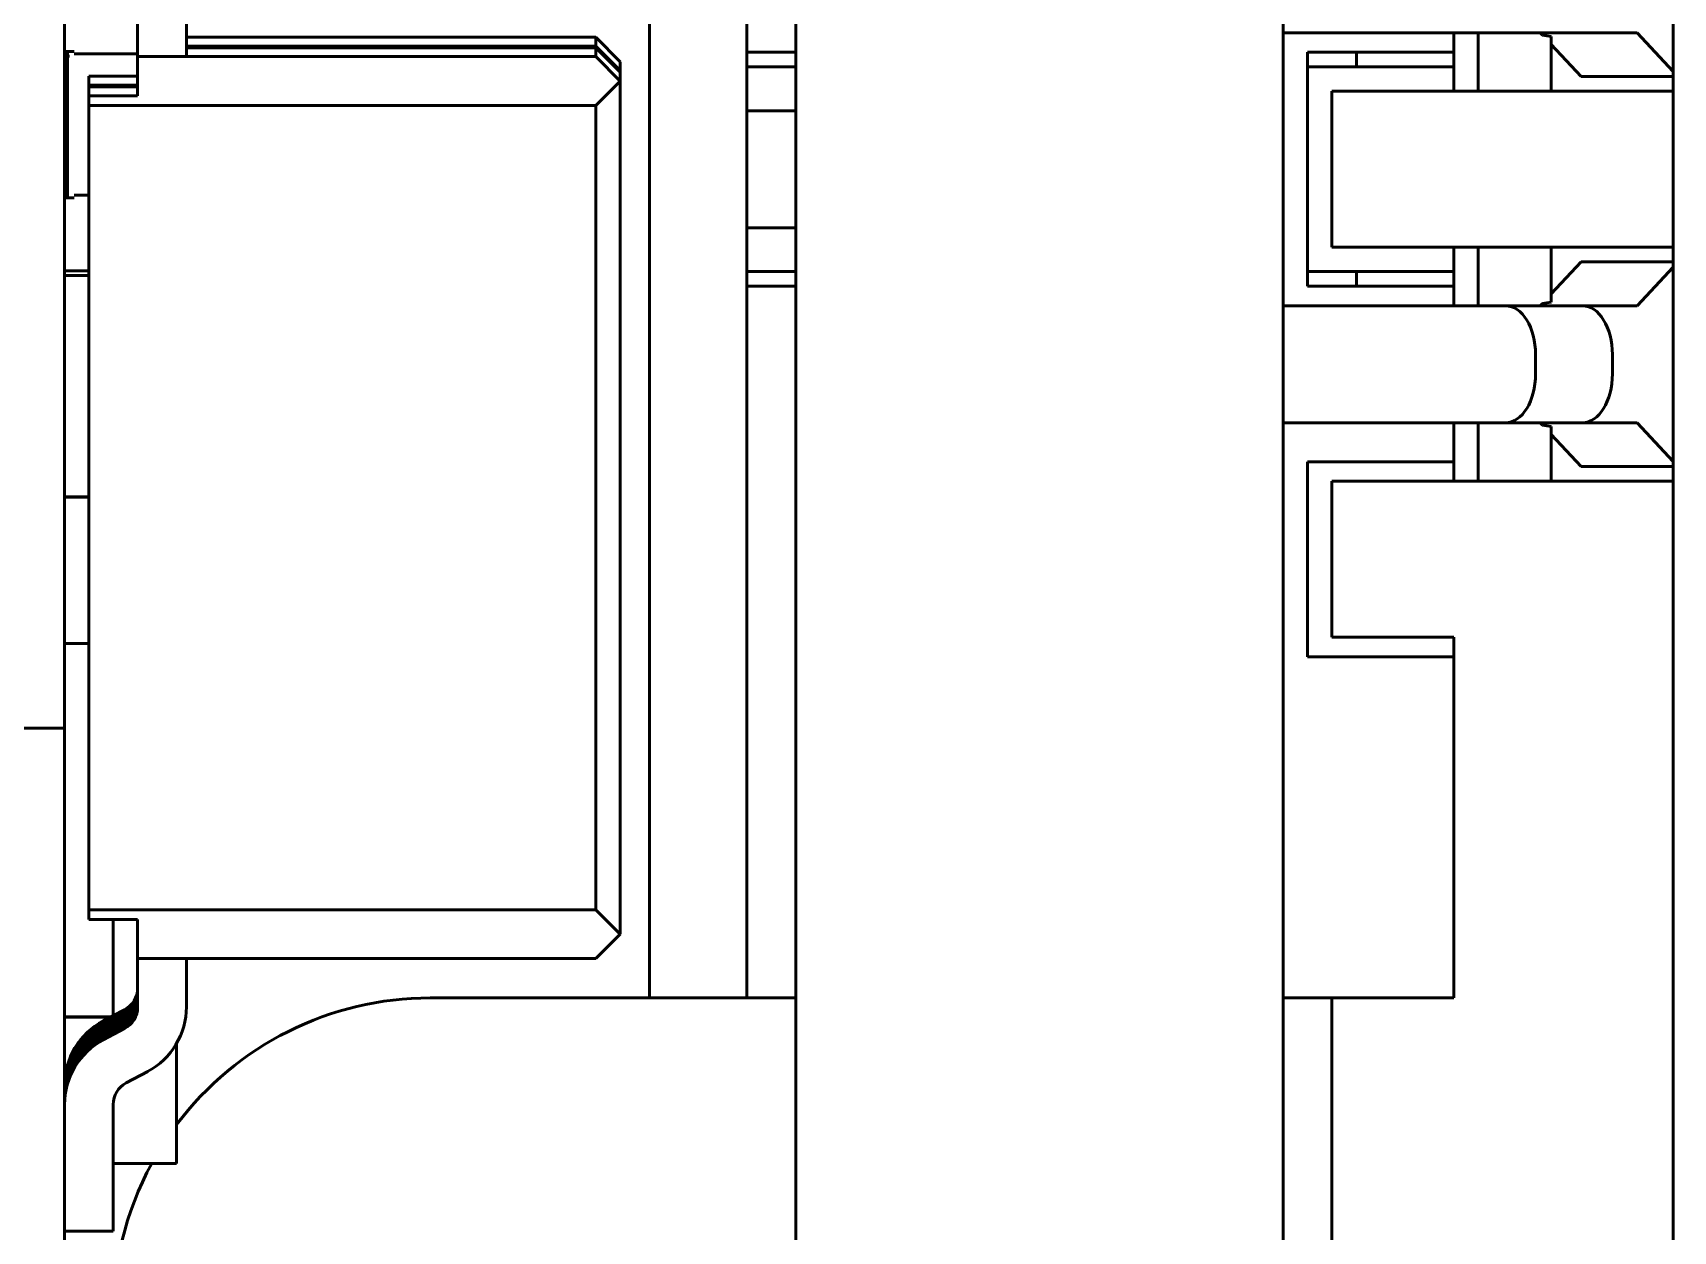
# Model space of a CAD drawing. Header units: millimetres. Extents: x 3137 to 5094, y 789 to 1822.
# Drawn here: x 3384.577 to 3387.942, y 1374.902 to 1377.361 of the extents above; entities that cross this region are included whole.
import ezdxf

# ---------------------------------------------------------------- set-up
doc = ezdxf.new("R2010")
doc.units = ezdxf.units.MM
doc.header["$LTSCALE"] = 1.8
doc.layers.add('외형선(ISO)', color=7, linetype='Continuous', lineweight=50)

msp = doc.modelspace()

# ---------------------------------------------------------------- linework, layer by layer
at = {"layer": '외형선(ISO)'}
for p, q in [((3385.8416, 1375.3807), (3385.8416, 1383.2538)), ((3386.0416, 1375.3807), (3386.0416, 1383.1037)), ((3386.1416, 1340.3388), (3386.1416, 1383.0226)), ((3387.1416, 1381.8936), (3387.1416, 1341.4678)), ((3384.6416, 1379.3371), (3384.6416, 1375.9344)), ((3387.9416, 1379.1807), (3387.9416, 1344.1807)), ((3384.7916, 1377.3121), (3384.7916, 1377.4121)), ((3384.8916, 1377.4121), (3384.8916, 1377.3121)), ((3384.8916, 1377.3514), (3385.7316, 1377.3514)), ((3385.7316, 1377.3333), (3384.8916, 1377.3333)), ((3384.8916, 1377.3298), (3385.7316, 1377.3298)), ((3385.7316, 1377.3514), (3385.7316, 1377.3333)), ((3385.7816, 1377.3014), (3385.7316, 1377.3514)), ((3385.7316, 1377.3333), (3385.7816, 1377.2833)), ((3385.7316, 1377.3298), (3385.7316, 1377.3118)), ((3385.7816, 1377.2798), (3385.7316, 1377.3298)), ((3387.1416, 1377.3607), (3387.5977, 1377.3607)), ((3387.4916, 1377.3607), (3387.4916, 1377.2407)), ((3387.5416, 1377.3607), (3387.5416, 1377.2407)), ((3387.5977, 1377.3607), (3387.7553, 1377.3607)), ((3387.669, 1377.3607), (3387.6735, 1377.3558)), ((3387.6916, 1377.3529), (3387.6735, 1377.3558)), ((3387.6916, 1377.3529), (3387.6916, 1377.2407)), ((3387.6916, 1377.3364), (3387.7526, 1377.2707)), ((3387.8589, 1377.3607), (3387.7553, 1377.3607)), ((3387.8589, 1377.3607), (3387.8679, 1377.3607)), ((3387.9416, 1377.2814), (3387.8679, 1377.3607)), ((3384.6616, 1377.3223), (3384.6416, 1377.3223)), ((3384.6516, 1377.313), (3384.6416, 1377.313)), ((3384.6478, 1377.0228), (3384.6478, 1377.3218)), ((3384.7916, 1377.3173), (3384.6616, 1377.3173)), ((3384.7916, 1377.3121), (3384.8916, 1377.3121)), ((3384.7916, 1377.3118), (3384.7916, 1377.3121)), ((3385.7316, 1377.3118), (3384.7916, 1377.3118)), ((3384.7916, 1377.2317), (3384.7916, 1377.3118)), ((3385.7316, 1377.3118), (3385.7816, 1377.2617)), ((3385.7816, 1377.2833), (3385.7816, 1377.3014)), ((3386.0416, 1377.3207), (3386.1416, 1377.3207)), ((3387.1916, 1377.3207), (3387.4916, 1377.3207)), ((3387.1916, 1376.8407), (3387.1916, 1377.3207)), ((3387.2916, 1377.3207), (3387.2916, 1377.2907)), ((3384.6916, 1377.2714), (3384.7916, 1377.2714)), ((3384.6916, 1377.2714), (3384.6916, 1377.2533)), ((3385.7316, 1377.2117), (3385.7816, 1377.2617)), ((3385.7798, 1377.2816), (3385.7816, 1377.2833)), ((3385.7816, 1377.2833), (3385.7816, 1377.2798)), ((3385.7816, 1377.2617), (3385.7816, 1377.2798)), ((3385.7816, 1377.2617), (3385.7816, 1375.5117)), ((3386.133, 1377.2907), (3386.0416, 1377.2907)), ((3386.1416, 1377.2907), (3386.133, 1377.2907)), ((3387.1916, 1377.2907), (3387.4916, 1377.2907)), ((3387.7526, 1377.2707), (3387.9416, 1377.2707)), ((3384.6916, 1377.2499), (3384.6916, 1377.2533)), ((3384.7916, 1377.2533), (3384.6916, 1377.2533)), ((3384.6916, 1377.2499), (3384.7916, 1377.2499)), ((3384.6916, 1377.2499), (3384.6916, 1377.2317)), ((3384.6916, 1377.2117), (3384.6916, 1377.2317)), ((3384.7916, 1377.2317), (3384.6916, 1377.2317)), ((3387.9416, 1377.2407), (3387.2416, 1377.2407)), ((3387.2416, 1376.9207), (3387.2416, 1377.2407)), ((3384.6916, 1377.2117), (3384.6916, 1375.5617)), ((3385.7316, 1377.2117), (3384.6916, 1377.2117)), ((3385.7316, 1377.2117), (3385.7316, 1375.5617)), ((3386.1416, 1377.2007), (3386.0416, 1377.2007)), ((3384.6616, 1377.0273), (3384.6916, 1377.0273)), ((3384.6416, 1377.0223), (3384.6616, 1377.0223)), ((3384.6478, 1377.0225), (3384.6478, 1377.0228)), ((3384.6478, 1377.0223), (3384.6478, 1377.0225)), ((3386.0416, 1376.9607), (3386.1416, 1376.9607)), ((3387.2416, 1376.9207), (3387.9416, 1376.9207)), ((3387.4916, 1376.9207), (3387.4916, 1376.8007)), ((3387.5416, 1376.9207), (3387.5416, 1376.8007)), ((3387.6916, 1376.9207), (3387.6916, 1376.8084)), ((3384.6916, 1376.8723), (3384.6416, 1376.8723)), ((3384.6416, 1376.863), (3384.6916, 1376.863)), ((3386.0416, 1376.8707), (3386.133, 1376.8707)), ((3386.133, 1376.8707), (3386.1416, 1376.8707)), ((3387.4916, 1376.8707), (3387.1916, 1376.8707)), ((3387.2916, 1376.8681), (3387.2916, 1376.8407)), ((3387.7526, 1376.8907), (3387.6916, 1376.825)), ((3387.9416, 1376.8907), (3387.7526, 1376.8907)), ((3387.8679, 1376.8007), (3387.9416, 1376.88)), ((3386.0416, 1376.8407), (3386.1416, 1376.8407)), ((3387.1916, 1376.8407), (3387.4916, 1376.8407)), ((3387.5977, 1376.8007), (3387.1416, 1376.8007)), ((3387.7553, 1376.8007), (3387.5977, 1376.8007)), ((3387.6735, 1376.8055), (3387.669, 1376.8007)), ((3387.6916, 1376.8084), (3387.6735, 1376.8055)), ((3387.7553, 1376.8007), (3387.8589, 1376.8007)), ((3387.8589, 1376.8007), (3387.8679, 1376.8007)), ((3387.6593, 1376.7007), (3387.6593, 1376.6607)), ((3387.8169, 1376.7007), (3387.8169, 1376.6607)), ((3387.1416, 1376.5607), (3387.5977, 1376.5607)), ((3387.4916, 1376.5607), (3387.4916, 1376.4407)), ((3387.5416, 1376.5607), (3387.5416, 1376.4407)), ((3387.5977, 1376.5607), (3387.7553, 1376.5607)), ((3387.669, 1376.5607), (3387.6735, 1376.5558)), ((3387.6916, 1376.5529), (3387.6735, 1376.5558)), ((3387.8589, 1376.5607), (3387.7553, 1376.5607)), ((3387.8589, 1376.5607), (3387.8679, 1376.5607)), ((3387.9416, 1376.4814), (3387.8679, 1376.5607)), ((3387.6916, 1376.5529), (3387.6916, 1376.4407)), ((3387.6916, 1376.5364), (3387.7526, 1376.4707)), ((3387.1916, 1376.0807), (3387.1916, 1376.4807)), ((3387.4916, 1376.4807), (3387.1916, 1376.4807)), ((3387.7526, 1376.4707), (3387.9416, 1376.4707)), ((3387.9416, 1376.4407), (3387.2416, 1376.4407)), ((3387.2416, 1376.1207), (3387.2416, 1376.4407)), ((3384.6416, 1376.4085), (3384.6916, 1376.4085)), ((3384.6616, 1376.4084), (3384.6416, 1376.4084)), ((3384.6416, 1376.4081), (3384.6616, 1376.4081)), ((3384.6916, 1376.408), (3384.6416, 1376.408)), ((3384.6916, 1376.4084), (3384.6616, 1376.4084)), ((3384.6616, 1376.4081), (3384.6916, 1376.4081)), ((3387.2416, 1376.1207), (3387.4916, 1376.1207)), ((3387.4916, 1375.3807), (3387.4916, 1376.1207)), ((3384.6916, 1376.108), (3384.6416, 1376.108)), ((3387.1916, 1376.0807), (3387.4916, 1376.0807)), ((3384.6416, 1375.9344), (3383.4416, 1375.9344)), ((3384.6416, 1344.6153), (3384.6416, 1375.9344)), ((3385.7316, 1375.5617), (3384.6916, 1375.5617)), ((3384.6916, 1375.5417), (3384.6916, 1375.5617)), ((3385.7316, 1375.5617), (3385.7816, 1375.5117)), ((3384.7916, 1375.5417), (3384.6916, 1375.5417)), ((3384.7416, 1375.3444), (3384.7416, 1375.5417)), ((3384.7916, 1375.4618), (3384.7916, 1375.5417)), ((3385.7816, 1375.5117), (3385.7316, 1375.4618)), ((3385.7316, 1375.4618), (3384.7916, 1375.4618)), ((3384.7916, 1375.4618), (3384.7916, 1375.3621)), ((3384.8916, 1375.3621), (3384.8916, 1375.4618)), ((3385.3916, 1375.3807), (3386.1416, 1375.3807)), ((3387.1416, 1375.3807), (3387.2416, 1375.3807)), ((3387.2416, 1374.0807), (3387.2416, 1375.3807)), ((3387.2416, 1375.3807), (3387.4916, 1375.3807)), ((3384.721, 1375.3334), (3384.7644, 1375.3565)), ((3384.7644, 1375.3564), (3384.721, 1375.3333)), ((3384.721, 1375.333), (3384.7644, 1375.3562)), ((3384.7644, 1375.3561), (3384.721, 1375.3329)), ((3384.721, 1375.3327), (3384.7644, 1375.3559)), ((3384.7644, 1375.3557), (3384.721, 1375.3326)), ((3384.721, 1375.3324), (3384.7644, 1375.3555)), ((3384.7644, 1375.3554), (3384.721, 1375.3322)), ((3384.721, 1375.332), (3384.7644, 1375.3552)), ((3384.7644, 1375.3551), (3384.721, 1375.3319)), ((3384.721, 1375.3317), (3384.7644, 1375.3549)), ((3384.7644, 1375.3547), (3384.721, 1375.3316)), ((3384.721, 1375.3314), (3384.7644, 1375.3545)), ((3384.7644, 1375.3544), (3384.721, 1375.3312)), ((3384.721, 1375.331), (3384.7644, 1375.3542)), ((3384.7644, 1375.3541), (3384.721, 1375.3309)), ((3384.721, 1375.3307), (3384.7644, 1375.3538)), ((3384.7644, 1375.3537), (3384.721, 1375.3306)), ((3384.721, 1375.3303), (3384.7644, 1375.3535)), ((3384.7644, 1375.3534), (3384.721, 1375.3302)), ((3384.721, 1375.33), (3384.7644, 1375.3532)), ((3384.7644, 1375.353), (3384.721, 1375.3299)), ((3384.721, 1375.3297), (3384.7644, 1375.3528)), ((3384.7644, 1375.3527), (3384.721, 1375.3295)), ((3384.721, 1375.3293), (3384.7644, 1375.3525)), ((3384.7644, 1375.3524), (3384.721, 1375.3292)), ((3384.721, 1375.329), (3384.7644, 1375.3522)), ((3384.7644, 1375.352), (3384.721, 1375.3289)), ((3384.721, 1375.3287), (3384.7644, 1375.3518)), ((3384.7644, 1375.3517), (3384.721, 1375.3285)), ((3384.721, 1375.3283), (3384.7644, 1375.3515)), ((3384.7644, 1375.3514), (3384.721, 1375.3282)), ((3384.721, 1375.328), (3384.7644, 1375.3511)), ((3384.7644, 1375.351), (3384.721, 1375.3279)), ((3384.721, 1375.3276), (3384.7644, 1375.3508)), ((3384.7644, 1375.3507), (3384.721, 1375.3275)), ((3384.721, 1375.3273), (3384.7644, 1375.3505)), ((3384.7644, 1375.3503), (3384.721, 1375.3272)), ((3384.721, 1375.327), (3384.7644, 1375.3501)), ((3384.7644, 1375.35), (3384.721, 1375.3268)), ((3384.721, 1375.3266), (3384.7644, 1375.3498)), ((3384.7644, 1375.3497), (3384.721, 1375.3265)), ((3384.721, 1375.3263), (3384.7644, 1375.3495)), ((3384.7644, 1375.3493), (3384.721, 1375.3262)), ((3384.721, 1375.326), (3384.7644, 1375.3491)), ((3384.7644, 1375.349), (3384.721, 1375.3258)), ((3384.721, 1375.3256), (3384.7644, 1375.3488)), ((3384.7644, 1375.3487), (3384.721, 1375.3255)), ((3384.721, 1375.3253), (3384.7644, 1375.3484)), ((3384.7644, 1375.3483), (3384.721, 1375.3251)), ((3384.721, 1375.3249), (3384.7644, 1375.3481)), ((3384.7644, 1375.348), (3384.721, 1375.3248)), ((3384.721, 1375.3246), (3384.7644, 1375.3478)), ((3384.7644, 1375.3476), (3384.721, 1375.3245)), ((3384.721, 1375.3243), (3384.7644, 1375.3474)), ((3384.7644, 1375.3473), (3384.721, 1375.3241)), ((3384.721, 1375.3239), (3384.7644, 1375.3471)), ((3384.7644, 1375.347), (3384.721, 1375.3238)), ((3384.721, 1375.3236), (3384.7644, 1375.3467)), ((3384.7644, 1375.3466), (3384.721, 1375.3235)), ((3384.721, 1375.3232), (3384.7644, 1375.3464)), ((3384.7644, 1375.3463), (3384.721, 1375.3231)), ((3384.721, 1375.3229), (3384.7644, 1375.3461)), ((3384.7644, 1375.3459), (3384.721, 1375.3228)), ((3384.721, 1375.3226), (3384.7644, 1375.3457)), ((3384.7644, 1375.3456), (3384.721, 1375.3224)), ((3384.721, 1375.3222), (3384.7644, 1375.3454)), ((3384.7644, 1375.3453), (3384.721, 1375.3221)), ((3384.721, 1375.3219), (3384.7644, 1375.3451)), ((3384.7644, 1375.3449), (3384.721, 1375.3218)), ((3384.721, 1375.3216), (3384.7644, 1375.3447)), ((3384.7644, 1375.3446), (3384.721, 1375.3214)), ((3384.721, 1375.3212), (3384.7644, 1375.3444)), ((3384.7644, 1375.3443), (3384.721, 1375.3211)), ((3384.721, 1375.3209), (3384.7644, 1375.344)), ((3384.7644, 1375.3439), (3384.721, 1375.3208)), ((3384.721, 1375.3205), (3384.7644, 1375.3437)), ((3384.7644, 1375.3436), (3384.721, 1375.3204)), ((3384.721, 1375.3202), (3384.7644, 1375.3434)), ((3384.7644, 1375.3432), (3384.721, 1375.3201)), ((3384.721, 1375.3199), (3384.7644, 1375.343)), ((3384.7644, 1375.3429), (3384.721, 1375.3197)), ((3384.6416, 1375.3417), (3384.7366, 1375.3417)), ((3384.6616, 1375.3416), (3384.6416, 1375.3416)), ((3384.6416, 1375.3413), (3384.6616, 1375.3413)), ((3384.7357, 1375.3412), (3384.6416, 1375.3412)), ((3384.7364, 1375.3416), (3384.6616, 1375.3416)), ((3384.6616, 1375.3413), (3384.7359, 1375.3413)), ((3384.721, 1375.3195), (3384.7644, 1375.3427)), ((3384.7644, 1375.3426), (3384.721, 1375.3194)), ((3384.721, 1375.3192), (3384.7644, 1375.3424)), ((3384.7644, 1375.3422), (3384.721, 1375.3191)), ((3384.721, 1375.3189), (3384.7644, 1375.342)), ((3384.7644, 1375.3419), (3384.721, 1375.3187)), ((3384.721, 1375.3185), (3384.7644, 1375.3417)), ((3384.7644, 1375.3416), (3384.721, 1375.3184)), ((3384.721, 1375.3182), (3384.7644, 1375.3413)), ((3384.7644, 1375.3412), (3384.721, 1375.3181)), ((3384.721, 1375.3178), (3384.7644, 1375.341)), ((3384.7644, 1375.3409), (3384.721, 1375.3177)), ((3384.721, 1375.3175), (3384.7644, 1375.3407)), ((3384.7644, 1375.3405), (3384.721, 1375.3174)), ((3384.721, 1375.3172), (3384.7644, 1375.3403)), ((3384.7644, 1375.3402), (3384.721, 1375.317)), ((3384.721, 1375.3168), (3384.7644, 1375.34)), ((3384.7644, 1375.3399), (3384.721, 1375.3167)), ((3384.721, 1375.3165), (3384.7644, 1375.3396)), ((3384.7644, 1375.3395), (3384.721, 1375.3164)), ((3384.721, 1375.3162), (3384.7644, 1375.3393)), ((3384.7644, 1375.3392), (3384.721, 1375.316)), ((3384.721, 1375.3118), (3384.7644, 1375.335)), ((3384.7644, 1375.3348), (3384.721, 1375.3117)), ((3384.721, 1375.3115), (3384.7644, 1375.3346)), ((3384.7644, 1375.3345), (3384.721, 1375.3113)), ((3384.721, 1375.3111), (3384.7644, 1375.3343)), ((3384.7644, 1375.3342), (3384.721, 1375.311)), ((3384.721, 1375.3108), (3384.7644, 1375.334)), ((3384.7644, 1375.3338), (3384.721, 1375.3107)), ((3384.721, 1375.3105), (3384.7644, 1375.3336)), ((3384.7644, 1375.3335), (3384.721, 1375.3103)), ((3384.721, 1375.3101), (3384.7644, 1375.3333)), ((3384.7644, 1375.3332), (3384.721, 1375.31)), ((3384.721, 1375.3098), (3384.7644, 1375.3329)), ((3384.7644, 1375.3328), (3384.721, 1375.3097)), ((3384.721, 1375.3094), (3384.7644, 1375.3326)), ((3384.7644, 1375.3325), (3384.721, 1375.3093)), ((3384.721, 1375.3091), (3384.7644, 1375.3323)), ((3384.7644, 1375.3321), (3384.721, 1375.309)), ((3384.721, 1375.3088), (3384.7644, 1375.3319)), ((3384.7644, 1375.3318), (3384.721, 1375.3086)), ((3384.721, 1375.3084), (3384.7644, 1375.3316)), ((3384.7644, 1375.3315), (3384.721, 1375.3083)), ((3384.721, 1375.3081), (3384.7644, 1375.3313)), ((3384.7644, 1375.3311), (3384.721, 1375.308)), ((3384.721, 1375.3078), (3384.7644, 1375.3309)), ((3384.7644, 1375.3308), (3384.721, 1375.3076)), ((3384.721, 1375.3074), (3384.7644, 1375.3306)), ((3384.7644, 1375.3305), (3384.721, 1375.3073)), ((3384.721, 1375.3071), (3384.7644, 1375.3302)), ((3384.7644, 1375.3301), (3384.721, 1375.307)), ((3384.721, 1375.3067), (3384.7644, 1375.3299)), ((3384.7644, 1375.3298), (3384.721, 1375.3066)), ((3384.721, 1375.3064), (3384.7644, 1375.3296)), ((3384.7644, 1375.3294), (3384.721, 1375.3063)), ((3384.721, 1375.3061), (3384.7644, 1375.3292)), ((3384.7644, 1375.3291), (3384.721, 1375.3059)), ((3384.721, 1375.3057), (3384.7644, 1375.3289)), ((3384.7644, 1375.3288), (3384.721, 1375.3056)), ((3384.721, 1375.3054), (3384.7644, 1375.3286)), ((3384.7644, 1375.3284), (3384.721, 1375.3053)), ((3384.721, 1375.3051), (3384.7644, 1375.3282)), ((3384.7644, 1375.3281), (3384.721, 1375.3049)), ((3384.721, 1375.3047), (3384.7644, 1375.3279)), ((3384.7644, 1375.3278), (3384.721, 1375.3046)), ((3384.721, 1375.3044), (3384.7644, 1375.3275)), ((3384.7644, 1375.3274), (3384.721, 1375.3043)), ((3384.721, 1375.304), (3384.7644, 1375.3272)), ((3384.7644, 1375.3271), (3384.721, 1375.3039)), ((3384.721, 1375.3037), (3384.7644, 1375.3269)), ((3384.7644, 1375.3267), (3384.721, 1375.3036)), ((3384.721, 1375.3034), (3384.7644, 1375.3265)), ((3384.7644, 1375.3264), (3384.721, 1375.3032)), ((3384.721, 1375.303), (3384.7644, 1375.3262)), ((3384.7644, 1375.3261), (3384.721, 1375.3029)), ((3384.721, 1375.3027), (3384.7644, 1375.3258)), ((3384.7644, 1375.3257), (3384.721, 1375.3026)), ((3384.721, 1375.3023), (3384.7644, 1375.3255)), ((3384.7644, 1375.3254), (3384.721, 1375.3022)), ((3384.721, 1375.302), (3384.7644, 1375.3252)), ((3384.7644, 1375.325), (3384.721, 1375.3019)), ((3384.721, 1375.3017), (3384.7644, 1375.3248)), ((3384.7644, 1375.3247), (3384.721, 1375.3015)), ((3384.721, 1375.3013), (3384.7644, 1375.3245)), ((3384.7644, 1375.3244), (3384.721, 1375.3012)), ((3384.721, 1375.301), (3384.7644, 1375.3242)), ((3384.7644, 1375.324), (3384.721, 1375.3009)), ((3384.721, 1375.3007), (3384.7644, 1375.3238)), ((3384.7644, 1375.3237), (3384.721, 1375.3005)), ((3384.721, 1375.3003), (3384.7644, 1375.3235)), ((3384.7644, 1375.3234), (3384.721, 1375.3002)), ((3384.721, 1375.3), (3384.7644, 1375.3231)), ((3384.7644, 1375.323), (3384.721, 1375.2999)), ((3384.721, 1375.2996), (3384.7644, 1375.3228)), ((3384.7644, 1375.3227), (3384.721, 1375.2995)), ((3384.721, 1375.2993), (3384.7644, 1375.3225)), ((3384.7644, 1375.3223), (3384.721, 1375.2992)), ((3384.721, 1375.299), (3384.7644, 1375.3221)), ((3384.7644, 1375.322), (3384.721, 1375.2988)), ((3384.721, 1375.2986), (3384.7644, 1375.3218)), ((3384.7644, 1375.3217), (3384.721, 1375.2985)), ((3384.721, 1375.2983), (3384.7644, 1375.3215)), ((3384.7644, 1375.3213), (3384.721, 1375.2982)), ((3384.721, 1375.298), (3384.7644, 1375.3211)), ((3384.7644, 1375.321), (3384.721, 1375.2978)), ((3384.721, 1375.2976), (3384.7644, 1375.3208)), ((3384.7644, 1375.3207), (3384.721, 1375.2975)), ((3384.721, 1375.2973), (3384.7644, 1375.3204)), ((3384.7644, 1375.3203), (3384.721, 1375.2972)), ((3384.721, 1375.2969), (3384.7644, 1375.3201)), ((3384.7644, 1375.32), (3384.721, 1375.2968)), ((3384.721, 1375.2966), (3384.7644, 1375.3198)), ((3384.7644, 1375.3196), (3384.721, 1375.2965)), ((3384.721, 1375.2963), (3384.7644, 1375.3194)), ((3384.7644, 1375.3193), (3384.721, 1375.2961)), ((3384.721, 1375.2959), (3384.7644, 1375.3191)), ((3384.7644, 1375.319), (3384.721, 1375.2958)), ((3384.721, 1375.2956), (3384.7644, 1375.3188)), ((3384.7644, 1375.3186), (3384.721, 1375.2955)), ((3384.721, 1375.2953), (3384.7644, 1375.3184)), ((3384.7644, 1375.3183), (3384.721, 1375.2951)), ((3384.721, 1375.2949), (3384.7644, 1375.3181)), ((3384.7644, 1375.318), (3384.721, 1375.2948)), ((3384.721, 1375.2946), (3384.7644, 1375.3177)), ((3384.7644, 1375.3176), (3384.721, 1375.2944)), ((3384.8716, 1375.0412), (3384.8716, 1375.2873)), ((3384.768, 1375.2062), (3384.8122, 1375.2297)), ((3384.7416, 1374.9021), (3384.7416, 1375.1621)), ((3384.8716, 1375.0412), (3384.7416, 1375.0412)), ((3384.6416, 1374.9021), (3384.7416, 1374.9021))]:
    msp.add_line(p, q, dxfattribs=at)
for centre, radius, start, end in [((3384.7416, 1375.401), 0.05, 297.1742, 0), ((3384.7416, 1375.4009), 0.05, 297.1815, 0), ((3384.7416, 1375.4007), 0.05, 297.1742, 0), ((3384.7416, 1375.4006), 0.05, 297.1815, 0), ((3384.7416, 1375.4004), 0.05, 297.1742, 0), ((3384.7416, 1375.4002), 0.05, 297.1815, 0), ((3384.7416, 1375.4), 0.05, 297.1742, 0), ((3384.7416, 1375.3999), 0.05, 297.1815, 0), ((3384.7416, 1375.3997), 0.05, 297.1742, 0), ((3384.7416, 1375.3996), 0.05, 297.1815, 0), ((3384.7416, 1375.3993), 0.05, 297.1742, 0), ((3384.7416, 1375.3992), 0.05, 297.1815, 0), ((3384.7416, 1375.399), 0.05, 297.1742, 0), ((3384.7416, 1375.3989), 0.05, 297.1815, 0), ((3384.7416, 1375.3987), 0.05, 297.1742, 0), ((3384.7416, 1375.3985), 0.05, 297.1815, 0), ((3384.7416, 1375.3983), 0.05, 297.1742, 0), ((3384.7416, 1375.3982), 0.05, 297.1815, 0), ((3384.7416, 1375.398), 0.05, 297.1742, 0), ((3384.7416, 1375.3979), 0.05, 297.1815, 0), ((3384.7416, 1375.3977), 0.05, 297.1742, 0), ((3384.7416, 1375.3975), 0.05, 297.1815, 0), ((3384.7416, 1375.3973), 0.05, 297.1742, 0), ((3384.7416, 1375.3972), 0.05, 297.1815, 0), ((3384.7416, 1375.397), 0.05, 297.1742, 0), ((3384.7416, 1375.3969), 0.05, 297.1815, 0), ((3384.7416, 1375.3966), 0.05, 297.1742, 0), ((3384.7416, 1375.3965), 0.05, 297.1815, 0), ((3384.7416, 1375.3963), 0.05, 297.1742, 0), ((3384.7416, 1375.3962), 0.05, 297.1815, 0), ((3384.7416, 1375.396), 0.05, 297.1742, 0), ((3384.7416, 1375.3958), 0.05, 297.1815, 0), ((3384.7416, 1375.3956), 0.05, 297.1742, 0), ((3384.7416, 1375.3955), 0.05, 297.1815, 0), ((3384.7416, 1375.3953), 0.05, 297.1742, 0), ((3384.7416, 1375.3952), 0.05, 297.1815, 0), ((3384.7416, 1375.395), 0.05, 297.1742, 0), ((3384.7416, 1375.3948), 0.05, 297.1815, 0), ((3384.7416, 1375.3946), 0.05, 297.1742, 0), ((3384.7416, 1375.3945), 0.05, 297.1815, 0), ((3384.7416, 1375.3943), 0.05, 297.1742, 0), ((3384.7416, 1375.3941), 0.05, 297.1815, 0), ((3384.7416, 1375.3939), 0.05, 297.1742, 0), ((3384.7416, 1375.3938), 0.05, 297.1815, 0), ((3384.7416, 1375.3936), 0.05, 297.1742, 0), ((3384.7416, 1375.3935), 0.05, 297.1815, 0), ((3384.7416, 1375.3933), 0.05, 297.1742, 0), ((3384.7416, 1375.3931), 0.05, 297.1815, 0), ((3384.7416, 1375.3929), 0.05, 297.1742, 0), ((3384.7416, 1375.3928), 0.05, 297.1815, 0), ((3384.7416, 1375.3926), 0.05, 297.1742, 0), ((3384.7416, 1375.3925), 0.05, 297.1815, 0), ((3384.7416, 1375.3922), 0.05, 297.1742, 0), ((3384.7416, 1375.3921), 0.05, 297.1815, 0), ((3384.7416, 1375.3919), 0.05, 297.1742, 0), ((3384.7416, 1375.3918), 0.05, 297.1815, 0), ((3384.7416, 1375.3916), 0.05, 297.1742, 0), ((3384.7416, 1375.3914), 0.05, 297.1815, 0), ((3384.7416, 1375.3912), 0.05, 297.1742, 0), ((3384.7416, 1375.3911), 0.05, 297.1815, 0), ((3384.7416, 1375.3909), 0.05, 297.1742, 0), ((3384.7416, 1375.3908), 0.05, 297.1815, 0), ((3384.7416, 1375.3906), 0.05, 297.1742, 0), ((3384.7416, 1375.3904), 0.05, 297.1815, 0), ((3384.7416, 1375.3902), 0.05, 297.1742, 0), ((3384.7416, 1375.3901), 0.05, 297.1815, 0), ((3384.7416, 1375.3899), 0.05, 297.1742, 0), ((3384.7416, 1375.3898), 0.05, 297.1815, 0), ((3384.7416, 1375.3895), 0.05, 297.1742, 0), ((3384.7416, 1375.3894), 0.05, 297.1815, 0), ((3384.7416, 1375.3892), 0.05, 297.1742, 0), ((3384.7416, 1375.3891), 0.05, 297.1815, 0), ((3384.7416, 1375.3889), 0.05, 297.1742, 0), ((3384.7416, 1375.3887), 0.05, 297.1815, 0), ((3384.7416, 1375.3885), 0.05, 297.1742, 0), ((3384.7416, 1375.3884), 0.05, 297.1815, 0), ((3384.7416, 1375.3882), 0.05, 297.1742, 0), ((3384.7416, 1375.3881), 0.05, 297.1815, 0), ((3384.7416, 1375.3879), 0.05, 297.1742, 0), ((3384.7416, 1375.3877), 0.05, 297.1815, 0), ((3384.7416, 1375.3875), 0.05, 297.1742, 0), ((3384.7416, 1375.3874), 0.05, 297.1815, 0), ((3384.7416, 1375.3872), 0.05, 297.1742, 0), ((3384.7416, 1375.3871), 0.05, 297.1815, 0), ((3384.7416, 1375.3868), 0.05, 297.1742, 0), ((3384.7416, 1375.3867), 0.05, 297.1815, 0), ((3384.7416, 1375.3865), 0.05, 297.1742, 0), ((3384.7416, 1375.3864), 0.05, 297.1815, 0), ((3384.7416, 1375.3862), 0.05, 297.1742, 0), ((3384.7416, 1375.386), 0.05, 297.1815, 0), ((3384.7416, 1375.3858), 0.05, 297.1742, 0), ((3384.7416, 1375.3857), 0.05, 297.1815, 0), ((3384.7416, 1375.3855), 0.05, 297.1742, 0), ((3384.7416, 1375.3854), 0.05, 297.1815, 0), ((3384.7416, 1375.3852), 0.05, 297.1742, 0), ((3384.7416, 1375.385), 0.05, 297.1815, 0), ((3384.7416, 1375.3848), 0.05, 297.1742, 0), ((3384.7416, 1375.3847), 0.05, 297.1815, 0), ((3384.7416, 1375.3845), 0.05, 297.1742, 0), ((3384.7416, 1375.3843), 0.05, 297.1815, 0), ((3384.7416, 1375.3841), 0.05, 297.1742, 0), ((3384.7416, 1375.384), 0.05, 297.1815, 0), ((3384.7416, 1375.3838), 0.05, 297.1742, 0), ((3384.7416, 1375.3837), 0.05, 297.1815, 0), ((3384.7416, 1375.3795), 0.05, 297.1742, 0), ((3384.7416, 1375.3793), 0.05, 297.1815, 0), ((3384.7416, 1375.3791), 0.05, 297.1742, 0), ((3384.7416, 1375.379), 0.05, 297.1815, 0), ((3384.7416, 1375.3788), 0.05, 297.1742, 0), ((3384.7416, 1375.3787), 0.05, 297.1815, 0), ((3384.7416, 1375.3784), 0.05, 297.1742, 0), ((3384.7416, 1375.3783), 0.05, 297.1815, 0), ((3384.7416, 1375.3781), 0.05, 297.1742, 0), ((3384.7416, 1375.378), 0.05, 297.1815, 0), ((3384.7416, 1375.3778), 0.05, 297.1742, 0), ((3384.7416, 1375.3776), 0.05, 297.1815, 0), ((3384.7416, 1375.3774), 0.05, 297.1742, 0), ((3384.7416, 1375.3773), 0.05, 297.1815, 0), ((3384.7416, 1375.3771), 0.05, 297.1742, 0), ((3384.7416, 1375.377), 0.05, 297.1815, 0), ((3384.7416, 1375.3768), 0.05, 297.1742, 0), ((3384.7416, 1375.3766), 0.05, 297.1815, 0), ((3385.3916, 1374.7307), 0.65, 90, 143.1301), ((3384.7416, 1375.3764), 0.05, 297.1742, 0), ((3384.7416, 1375.3763), 0.05, 297.1815, 0), ((3384.7416, 1375.3761), 0.05, 297.1742, 0), ((3384.7416, 1375.376), 0.05, 297.1815, 0), ((3384.7416, 1375.3757), 0.05, 297.1742, 0), ((3384.7416, 1375.3756), 0.05, 297.1815, 0), ((3384.7416, 1375.3754), 0.05, 297.1742, 0), ((3384.7416, 1375.3753), 0.05, 297.1815, 0), ((3384.7416, 1375.3751), 0.05, 297.1742, 0), ((3384.7416, 1375.3749), 0.05, 297.1815, 0), ((3384.7416, 1375.3747), 0.05, 297.1742, 0), ((3384.7416, 1375.3746), 0.05, 297.1815, 0), ((3384.7416, 1375.3744), 0.05, 297.1742, 0), ((3384.7416, 1375.3743), 0.05, 297.1815, 0), ((3384.7416, 1375.3741), 0.05, 297.1742, 0), ((3384.7416, 1375.3739), 0.05, 297.1815, 0), ((3384.7416, 1375.3737), 0.05, 297.1742, 0), ((3384.7416, 1375.3736), 0.05, 297.1815, 0), ((3384.7416, 1375.3734), 0.05, 297.1742, 0), ((3384.7416, 1375.3732), 0.05, 297.1815, 0), ((3384.7416, 1375.373), 0.05, 297.1742, 0), ((3384.7416, 1375.3729), 0.05, 297.1815, 0), ((3384.7416, 1375.3727), 0.05, 297.1742, 0), ((3384.7416, 1375.3726), 0.05, 297.1815, 0), ((3384.7416, 1375.3724), 0.05, 297.1742, 0), ((3384.7416, 1375.3722), 0.05, 297.1815, 0), ((3384.7416, 1375.372), 0.05, 297.1742, 0), ((3384.7416, 1375.3719), 0.05, 297.1815, 0), ((3384.7416, 1375.3717), 0.05, 297.1742, 0), ((3384.7416, 1375.3716), 0.05, 297.1815, 0), ((3384.7416, 1375.3713), 0.05, 297.1742, 0), ((3384.7416, 1375.3712), 0.05, 297.1815, 0), ((3384.7416, 1375.371), 0.05, 297.1742, 0), ((3384.7416, 1375.3709), 0.05, 297.1815, 0), ((3384.7416, 1375.3707), 0.05, 297.1742, 0), ((3384.7416, 1375.3705), 0.05, 297.1815, 0), ((3384.7416, 1375.3703), 0.05, 297.1742, 0), ((3384.7416, 1375.3702), 0.05, 297.1815, 0), ((3384.7416, 1375.37), 0.05, 297.1742, 0), ((3384.7416, 1375.3699), 0.05, 297.1815, 0), ((3384.7416, 1375.3697), 0.05, 297.1742, 0), ((3384.7416, 1375.3695), 0.05, 297.1815, 0), ((3384.7416, 1375.3693), 0.05, 297.1742, 0), ((3384.7416, 1375.3692), 0.05, 297.1815, 0), ((3384.7416, 1375.369), 0.05, 297.1742, 0), ((3384.7416, 1375.3689), 0.05, 297.1815, 0), ((3384.7416, 1375.3686), 0.05, 297.1742, 0), ((3384.7416, 1375.3685), 0.05, 297.1815, 0), ((3384.7416, 1375.3683), 0.05, 297.1742, 0), ((3384.7416, 1375.3682), 0.05, 297.1815, 0), ((3384.7416, 1375.368), 0.05, 297.1742, 0), ((3384.7416, 1375.3678), 0.05, 297.1815, 0), ((3384.7416, 1375.3676), 0.05, 297.1742, 0), ((3384.7416, 1375.3675), 0.05, 297.1815, 0), ((3384.7416, 1375.3673), 0.05, 297.1742, 0), ((3384.7416, 1375.3672), 0.05, 297.1815, 0), ((3384.7416, 1375.367), 0.05, 297.1742, 0), ((3384.7416, 1375.3668), 0.05, 297.1815, 0), ((3384.7416, 1375.3666), 0.05, 297.1742, 0), ((3384.7416, 1375.3665), 0.05, 297.1815, 0), ((3384.7416, 1375.3663), 0.05, 297.1742, 0), ((3384.7416, 1375.3662), 0.05, 297.1815, 0), ((3384.7416, 1375.3659), 0.05, 297.1742, 0), ((3384.7416, 1375.3658), 0.05, 297.1815, 0), ((3384.7416, 1375.3656), 0.05, 297.1742, 0), ((3384.7416, 1375.3655), 0.05, 297.1815, 0), ((3384.7416, 1375.3653), 0.05, 297.1742, 0), ((3384.7416, 1375.3651), 0.05, 297.1815, 0), ((3384.7416, 1375.3649), 0.05, 297.1742, 0), ((3384.7416, 1375.3648), 0.05, 297.1815, 0), ((3384.7416, 1375.3646), 0.05, 297.1742, 0), ((3384.7416, 1375.3645), 0.05, 297.1815, 0), ((3384.7416, 1375.3643), 0.05, 297.1742, 0), ((3384.7416, 1375.3641), 0.05, 297.1815, 0), ((3384.7416, 1375.3639), 0.05, 297.1742, 0), ((3384.7416, 1375.3638), 0.05, 297.1815, 0), ((3384.7416, 1375.3636), 0.05, 297.1742, 0), ((3384.7416, 1375.3634), 0.05, 297.1815, 0), ((3384.7416, 1375.3632), 0.05, 297.1742, 0), ((3384.7416, 1375.3631), 0.05, 297.1815, 0), ((3384.7416, 1375.3629), 0.05, 297.1742, 0), ((3384.7416, 1375.3628), 0.05, 297.1815, 0), ((3384.7416, 1375.3626), 0.05, 297.1742, 0), ((3384.7416, 1375.3624), 0.05, 297.1815, 0), ((3384.7416, 1375.3622), 0.05, 297.1742, 0), ((3384.7416, 1375.3621), 0.05, 297.1815, 0), ((3384.7416, 1375.3621), 0.15, 298.0725, 0), ((3384.7916, 1375.201), 0.15, 118.0725, 180), ((3384.7916, 1375.2009), 0.15, 118.0725, 180), ((3384.7916, 1375.2007), 0.15, 118.0725, 180), ((3384.7916, 1375.2006), 0.15, 118.0725, 180), ((3384.7916, 1375.2004), 0.15, 118.0725, 180), ((3384.7916, 1375.2002), 0.15, 118.0725, 180), ((3384.7916, 1375.2), 0.15, 118.0725, 180), ((3384.7916, 1375.1999), 0.15, 118.0725, 180), ((3384.7916, 1375.1997), 0.15, 118.0725, 180), ((3384.7916, 1375.1996), 0.15, 118.0725, 180), ((3384.7916, 1375.1993), 0.15, 118.0725, 180), ((3384.7916, 1375.1992), 0.15, 118.0725, 180), ((3384.7916, 1375.199), 0.15, 118.0725, 180), ((3384.7916, 1375.1989), 0.15, 118.0725, 180), ((3384.7916, 1375.1987), 0.15, 118.0725, 180), ((3384.7916, 1375.1985), 0.15, 118.0725, 180), ((3384.7916, 1375.1983), 0.15, 118.0725, 180), ((3384.7916, 1375.1982), 0.15, 118.0725, 180), ((3384.7916, 1375.198), 0.15, 118.0725, 180), ((3384.7916, 1375.1979), 0.15, 118.0725, 180), ((3384.7916, 1375.1977), 0.15, 118.0725, 180), ((3384.7916, 1375.1975), 0.15, 118.0725, 180), ((3384.7916, 1375.1973), 0.15, 118.0725, 180), ((3384.7916, 1375.1972), 0.15, 118.0725, 180), ((3384.7916, 1375.197), 0.15, 118.0725, 180), ((3384.7916, 1375.1969), 0.15, 118.0725, 180), ((3384.7916, 1375.1966), 0.15, 118.0725, 180), ((3384.7916, 1375.1965), 0.15, 118.0725, 180), ((3384.7916, 1375.1963), 0.15, 118.0725, 180), ((3384.7916, 1375.1962), 0.15, 118.0725, 180), ((3384.7916, 1375.196), 0.15, 118.0725, 180), ((3384.7916, 1375.1958), 0.15, 118.0725, 180), ((3384.7916, 1375.1956), 0.15, 118.0725, 180), ((3384.7916, 1375.1955), 0.15, 118.0725, 180), ((3384.7916, 1375.1953), 0.15, 118.0725, 180), ((3384.7916, 1375.1952), 0.15, 118.0725, 180), ((3384.7916, 1375.195), 0.15, 118.0725, 180), ((3384.7916, 1375.1948), 0.15, 118.0725, 180), ((3384.7916, 1375.1946), 0.15, 118.0725, 180), ((3384.7916, 1375.1945), 0.15, 118.0725, 180), ((3384.7916, 1375.1943), 0.15, 118.0725, 180), ((3384.7916, 1375.1941), 0.15, 118.0725, 180), ((3384.7916, 1375.1939), 0.15, 118.0725, 180), ((3384.7916, 1375.1938), 0.15, 118.0725, 180), ((3384.7916, 1375.1936), 0.15, 118.0725, 180), ((3384.7916, 1375.1935), 0.15, 118.0725, 180), ((3384.7916, 1375.1933), 0.15, 118.0725, 180), ((3384.7916, 1375.1931), 0.15, 118.0725, 180), ((3384.7916, 1375.1929), 0.15, 118.0725, 180), ((3384.7916, 1375.1928), 0.15, 118.0725, 180), ((3384.7916, 1375.1926), 0.15, 118.0725, 180), ((3384.7916, 1375.1925), 0.15, 118.0725, 180), ((3384.7916, 1375.1922), 0.15, 118.0725, 180), ((3384.7916, 1375.1921), 0.15, 118.0725, 180), ((3384.7916, 1375.1919), 0.15, 118.0725, 180), ((3384.7916, 1375.1918), 0.15, 118.0725, 180), ((3384.7916, 1375.1916), 0.15, 118.0725, 180), ((3384.7916, 1375.1914), 0.15, 118.0725, 180), ((3384.7916, 1375.1912), 0.15, 118.0725, 180), ((3384.7916, 1375.1911), 0.15, 118.0725, 180), ((3384.7916, 1375.1909), 0.15, 118.0725, 180), ((3384.7916, 1375.1908), 0.15, 118.0725, 180), ((3384.7916, 1375.1906), 0.15, 118.0725, 180), ((3384.7916, 1375.1904), 0.15, 118.0725, 180), ((3384.7916, 1375.1902), 0.15, 118.0725, 180), ((3384.7916, 1375.1901), 0.15, 118.0725, 180), ((3384.7916, 1375.1899), 0.15, 118.0725, 180), ((3384.7916, 1375.1898), 0.15, 118.0725, 180), ((3384.7916, 1375.1895), 0.15, 118.0725, 180), ((3384.7916, 1375.1894), 0.15, 118.0725, 180), ((3384.7916, 1375.1892), 0.15, 118.0725, 180), ((3384.7916, 1375.1891), 0.15, 118.0725, 180), ((3384.7916, 1375.1889), 0.15, 118.0725, 180), ((3384.7916, 1375.1887), 0.15, 118.0725, 180), ((3384.7916, 1375.1885), 0.15, 118.0725, 180), ((3384.7916, 1375.1884), 0.15, 118.0725, 180), ((3384.7916, 1375.1882), 0.15, 118.0725, 180), ((3384.7916, 1375.1881), 0.15, 118.0725, 180), ((3384.7916, 1375.1879), 0.15, 118.0725, 180), ((3384.7916, 1375.1877), 0.15, 118.0725, 180), ((3384.7916, 1375.1875), 0.15, 118.0725, 180), ((3384.7916, 1375.1874), 0.15, 118.0725, 180), ((3384.7916, 1375.1872), 0.15, 118.0725, 180), ((3384.7916, 1375.1871), 0.15, 118.0725, 180), ((3384.7916, 1375.1868), 0.15, 118.0725, 180), ((3384.7916, 1375.1867), 0.15, 118.0725, 180), ((3384.7916, 1375.1865), 0.15, 118.0725, 180), ((3384.7916, 1375.1864), 0.15, 118.0725, 180), ((3384.7916, 1375.1862), 0.15, 118.0725, 180), ((3384.7916, 1375.186), 0.15, 118.0725, 180), ((3384.7916, 1375.1858), 0.15, 118.0725, 180), ((3384.7916, 1375.1857), 0.15, 118.0725, 180), ((3384.7916, 1375.1855), 0.15, 118.0725, 180), ((3384.7916, 1375.1854), 0.15, 118.0725, 180), ((3384.7916, 1375.1852), 0.15, 118.0725, 180), ((3384.7916, 1375.185), 0.15, 118.0725, 180), ((3384.7916, 1375.1848), 0.15, 118.0725, 180), ((3384.7916, 1375.1847), 0.15, 118.0725, 180), ((3384.7916, 1375.1845), 0.15, 118.0725, 180), ((3384.7916, 1375.1843), 0.15, 118.0725, 180), ((3384.7916, 1375.1841), 0.15, 118.0725, 180), ((3384.7916, 1375.184), 0.15, 118.0725, 180), ((3384.7916, 1375.1838), 0.15, 118.0725, 180), ((3384.7916, 1375.1837), 0.15, 118.0725, 180), ((3384.7916, 1375.1795), 0.15, 118.0725, 180), ((3384.7916, 1375.1793), 0.15, 118.0725, 180), ((3384.7916, 1375.1791), 0.15, 118.0725, 180), ((3384.7916, 1375.179), 0.15, 118.0725, 180), ((3384.7916, 1375.1788), 0.15, 118.0725, 180), ((3384.7916, 1375.1787), 0.15, 118.0725, 180), ((3384.7916, 1375.1784), 0.15, 118.0725, 180), ((3384.7916, 1375.1783), 0.15, 118.0725, 180), ((3384.7916, 1375.1781), 0.15, 118.0725, 180), ((3384.7916, 1375.178), 0.15, 118.0725, 180), ((3384.7916, 1375.1778), 0.15, 118.0725, 180), ((3384.7916, 1375.1776), 0.15, 118.0725, 180), ((3384.7916, 1375.1774), 0.15, 118.0725, 180), ((3384.7916, 1375.1773), 0.15, 118.0725, 180), ((3384.7916, 1375.1771), 0.15, 118.0725, 180), ((3384.7916, 1375.177), 0.15, 118.0725, 180), ((3384.7916, 1375.1768), 0.15, 118.0725, 180), ((3384.7916, 1375.1766), 0.15, 118.0725, 180), ((3384.7916, 1375.1764), 0.15, 118.0725, 180), ((3384.7916, 1375.1763), 0.15, 118.0725, 180), ((3384.7916, 1375.1761), 0.15, 118.0725, 180), ((3384.7916, 1375.176), 0.15, 118.0725, 180), ((3384.7916, 1375.1757), 0.15, 118.0725, 180), ((3384.7916, 1375.1756), 0.15, 118.0725, 180), ((3384.7916, 1375.1754), 0.15, 118.0725, 180), ((3384.7916, 1375.1753), 0.15, 118.0725, 180), ((3384.7916, 1375.1751), 0.15, 118.0725, 180), ((3384.7916, 1375.1749), 0.15, 118.0725, 180), ((3384.7916, 1375.1747), 0.15, 118.0725, 180), ((3384.7916, 1375.1746), 0.15, 118.0725, 180), ((3384.7916, 1375.1744), 0.15, 118.0725, 180), ((3384.7916, 1375.1743), 0.15, 118.0725, 180), ((3384.7916, 1375.1741), 0.15, 118.0725, 180), ((3384.7916, 1375.1739), 0.15, 118.0725, 180), ((3384.7916, 1375.1737), 0.15, 118.0725, 180), ((3384.7916, 1375.1736), 0.15, 118.0725, 180), ((3384.7916, 1375.1734), 0.15, 118.0725, 180), ((3384.7916, 1375.1732), 0.15, 118.0725, 180), ((3384.7916, 1375.173), 0.15, 118.0725, 180), ((3384.7916, 1375.1729), 0.15, 118.0725, 180), ((3384.7916, 1375.1727), 0.15, 118.0725, 180), ((3384.7916, 1375.1726), 0.15, 118.0725, 180), ((3384.7916, 1375.1724), 0.15, 118.0725, 180), ((3384.7916, 1375.1722), 0.15, 118.0725, 180), ((3384.7916, 1375.172), 0.15, 118.0725, 180), ((3384.7916, 1375.1719), 0.15, 118.0725, 180), ((3384.7916, 1375.1717), 0.15, 118.0725, 180), ((3384.7916, 1375.1716), 0.15, 118.0725, 180), ((3384.7916, 1375.1713), 0.15, 118.0725, 180), ((3384.7916, 1375.1712), 0.15, 118.0725, 180), ((3384.7916, 1375.171), 0.15, 118.0725, 180), ((3384.7916, 1375.1709), 0.15, 118.0725, 180), ((3384.7916, 1375.1707), 0.15, 118.0725, 180), ((3384.7916, 1375.1705), 0.15, 118.0725, 180), ((3384.7916, 1375.1703), 0.15, 118.0725, 180), ((3384.7916, 1375.1702), 0.15, 118.0725, 180), ((3384.7916, 1375.17), 0.15, 118.0725, 180), ((3384.7916, 1375.1699), 0.15, 118.0725, 180), ((3384.7916, 1375.1697), 0.15, 118.0725, 180), ((3384.7916, 1375.1695), 0.15, 118.0725, 180), ((3384.7916, 1375.1693), 0.15, 118.0725, 180), ((3384.7916, 1375.1692), 0.15, 118.0725, 180), ((3384.7916, 1375.169), 0.15, 118.0725, 180), ((3384.7916, 1375.1689), 0.15, 118.0725, 180), ((3384.7916, 1375.1686), 0.15, 118.0725, 180), ((3384.7916, 1375.1685), 0.15, 118.0725, 180), ((3384.7916, 1375.1683), 0.15, 118.0725, 180), ((3384.7916, 1375.1682), 0.15, 118.0725, 180), ((3384.7916, 1375.168), 0.15, 118.0725, 180), ((3384.7916, 1375.1678), 0.15, 118.0725, 180), ((3384.7916, 1375.1676), 0.15, 118.0725, 180), ((3384.7916, 1375.1675), 0.15, 118.0725, 180), ((3384.7916, 1375.1673), 0.15, 118.0725, 180), ((3384.7916, 1375.1672), 0.15, 118.0725, 180), ((3384.7916, 1375.167), 0.15, 118.0725, 180), ((3384.7916, 1375.1668), 0.15, 118.0725, 180), ((3384.7916, 1375.1666), 0.15, 118.0725, 180), ((3384.7916, 1375.1665), 0.15, 118.0725, 180), ((3384.7916, 1375.1663), 0.15, 118.0725, 180), ((3384.7916, 1375.1662), 0.15, 118.0725, 180), ((3384.7916, 1375.1659), 0.15, 118.0725, 180), ((3384.7916, 1375.1658), 0.15, 118.0725, 180), ((3384.7916, 1375.1656), 0.15, 118.0725, 180), ((3384.7916, 1375.1655), 0.15, 118.0725, 180), ((3384.7916, 1375.1653), 0.15, 118.0725, 180), ((3384.7916, 1375.1651), 0.15, 118.0725, 180), ((3384.7916, 1375.1649), 0.15, 118.0725, 180), ((3384.7916, 1375.1648), 0.15, 118.0725, 180), ((3384.7916, 1375.1646), 0.15, 118.0725, 180), ((3384.7916, 1375.1645), 0.15, 118.0725, 180), ((3384.7916, 1375.1643), 0.15, 118.0725, 180), ((3384.7916, 1375.1641), 0.15, 118.0725, 180), ((3384.7916, 1375.1639), 0.15, 118.0725, 180), ((3384.7916, 1375.1638), 0.15, 118.0725, 180), ((3384.7916, 1375.1636), 0.15, 118.0725, 180), ((3384.7916, 1375.1634), 0.15, 118.0725, 180), ((3384.7916, 1375.1632), 0.15, 118.0725, 180), ((3384.7916, 1375.1631), 0.15, 118.0725, 180), ((3384.7916, 1375.1629), 0.15, 118.0725, 180), ((3384.7916, 1375.1628), 0.15, 118.0725, 180), ((3384.7916, 1375.1626), 0.15, 118.0725, 180), ((3384.7916, 1375.1624), 0.15, 118.0725, 180), ((3384.7916, 1375.1622), 0.15, 118.0725, 180), ((3384.7916, 1375.1621), 0.15, 118.0725, 180), ((3384.7916, 1375.1621), 0.05, 118.0725, 180), ((3385.3916, 1374.7307), 0.65, 151.4618, 270)]:
    msp.add_arc(centre, radius, start, end, dxfattribs=at)
for centre, major_axis, ratio, start_param, end_param in [((3384.6616, 1377.0223), (-0.01, 0), 0.000845, 6.283185, 7.853982), ((3387.5977, 1376.7007), (0, 0.1), 0.615661, 4.712389, 6.283185), ((3387.7553, 1376.7007), (0, 0.1), 0.615661, 4.712389, 6.283185), ((3387.5977, 1376.6607), (0, -0.1), 0.615661, 0, 1.570796), ((3387.7553, 1376.6607), (0, -0.1), 0.615661, 0, 1.570796)]:
    msp.add_ellipse(centre, major_axis=major_axis, ratio=ratio, start_param=start_param, end_param=end_param, dxfattribs=at)

doc.saveas('drawing.dxf')
